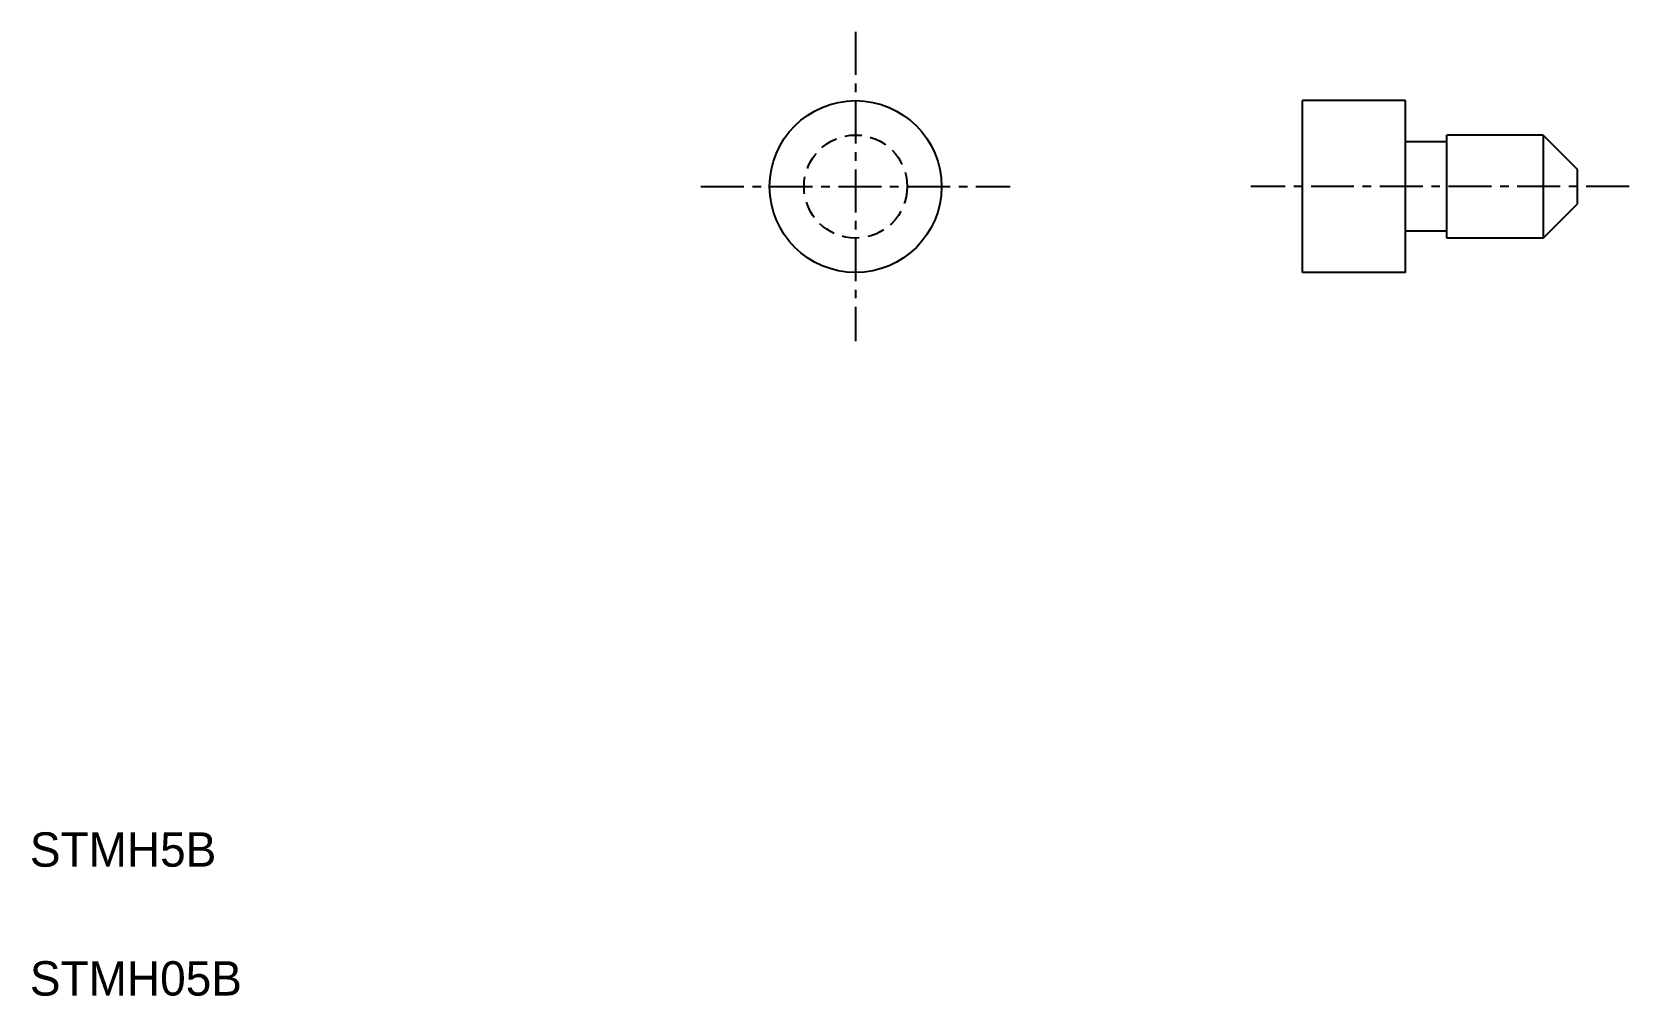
# Model space of a CAD drawing. Extents: x 2.6 to 49, y 2.5 to 30.5.
import ezdxf

# ---------------------------------------------------------------- set-up
doc = ezdxf.new("R2010")
doc.units = 0
doc.linetypes.add('CENTER', pattern=[2, 1.25, -0.25, 0.25, -0.25])
doc.linetypes.add('DASHED', pattern=[0.75, 0.5, -0.25])
doc.layers.get('0').update_dxf_attribs({"linetype": 'CONTINUOUS'})
doc.layers.add('CENTER', color=1, linetype='CENTER')

msp = doc.modelspace()

# ---------------------------------------------------------------- linework, layer by layer
at = {"color": 7, "linetype": 'CONTINUOUS'}
for p, q in [((42.511, 28.539), (39.511, 28.539)), ((39.511, 23.539), (39.511, 28.539)), ((42.511, 23.539), (42.511, 28.539)), ((46.511, 27.539), (43.711, 27.539)), ((43.711, 24.539), (43.711, 27.539)), ((46.511, 27.539), (46.511, 24.539)), ((46.511, 27.539), (47.511, 26.539)), ((43.711, 27.339), (42.511, 27.339)), ((47.511, 25.539), (47.511, 26.539)), ((46.511, 24.539), (47.511, 25.539)), ((43.711, 24.739), (42.511, 24.739)), ((46.511, 24.539), (43.711, 24.539)), ((42.511, 23.539), (39.511, 23.539))]:
    msp.add_line(p, q, dxfattribs=at)
msp.add_circle((26.516, 26.039), 2.5, dxfattribs=at)
at = {"color": 3, "linetype": 'DASHED'}
msp.add_circle((26.516, 26.039), 1.5, dxfattribs=at)
at = {"layer": 'CENTER', "color": 1, "linetype": 'CENTER'}
for p, q in [((26.516, 30.539), (26.516, 21.539)), ((22.016, 26.039), (31.016, 26.039)), ((49.011, 26.039), (38.011, 26.039))]:
    msp.add_line(p, q, dxfattribs=at)

# ---------------------------------------------------------------- texts
at = {"color": 7, "linetype": 'CONTINUOUS'}
for s, p in [('STMH5B', (2.5, 6.25)), ('STMH05B', (2.5, 2.5))]:
    msp.add_text(s, height=1, dxfattribs=at).set_placement(p)

doc.saveas('drawing.dxf')
